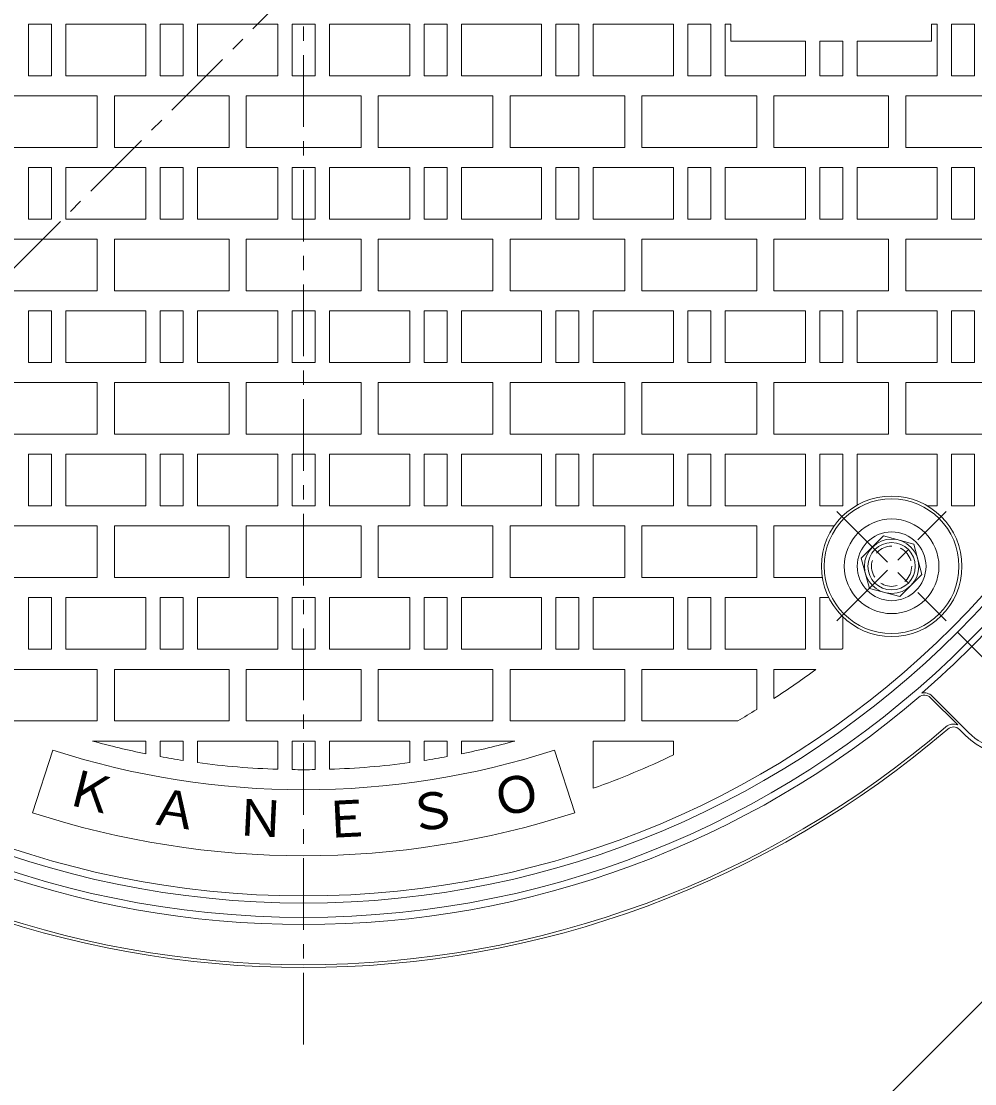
# Model space of a CAD drawing. Units: millimetres, scale not verified. Extents: x -884 to 950, y -677 to 695.
# Drawn here: x -447.4 to -114.8, y -61.8 to 308.7 of the extents above; entities that cross this region are included whole.
import ezdxf
from ezdxf.enums import TextEntityAlignment as Align

# ---------------------------------------------------------------- set-up
doc = ezdxf.new("R2010")
doc.units = ezdxf.units.MM
doc.header["$LTSCALE"] = 5
doc.linetypes.add('CHAIN1', pattern=[8, 5, -1, 1, -1])
doc.linetypes.add('DASHED1', pattern=[1.8, 1.2, -0.6])
for name, color, linetype, lineweight in [('8-1', 2, 'Continuous', 9), ('8-2', 3, 'Continuous', 9), ('8-3', 4, 'Continuous', 9), ('8-4', 7, 'Continuous', 9), ('8-5', 7, 'Continuous', 9)]:
    doc.layers.add(name, color=color, linetype=linetype, lineweight=lineweight)
doc.layers.add('8-F', color=7, linetype='Continuous')
doc.styles.add('ＭＳ ゴシック', font='')
doc.styles.get('ＭＳ ゴシック').set_extended_font_data('MS Gothic')

msp = doc.modelspace()

# ---------------------------------------------------------------- linework, layer by layer
at = {"layer": '8-1', "linetype": 'CHAIN1'}
msp.add_line((-120.959, 95.785), (-81.817, 56.643), dxfattribs=at)
at = {"layer": '8-1'}
for p, q in [((-130.239, 72.821), (-120.714, 63.296)), ((-129.673, 73.386), (-116.945, 60.658)), ((-120.134, 61.726), (-118.005, 59.597))]:
    msp.add_line(p, q, dxfattribs=at)
for centre, radius, start, end in [((-348.876, 323.701), 327.5, 90, 270), ((-348.876, 323.701), 327.5, 270, 90), ((-348.876, 323.701), 322.5, 90, 270), ((-348.876, 323.701), 322.5, 270, 90), ((-348.875, 323.701), 329.583, 310.8443, 319.15593), ((-101.388, 76.214), 23.5, 225, 44.99974), ((-101.388, 76.214), 22, 225, 45.00027), ((-132.36, 70.699), 3.8, 45, 104.74641), ((-348.876, 323.701), 330, 229.44357, 270), ((-348.876, 323.701), 330, 270, 310.55643), ((-132.36, 70.699), 3, 45, 130.5567), ((-122.255, 59.604), 4, 67.33057, 130.63297), ((-348.876, 323.701), 345, 229.36726, 270.00002), ((-348.876, 323.701), 344, 229.36725, 270.00002), ((-348.875, 323.701), 344, 269.99998, 310.63275), ((-348.875, 323.701), 345, 269.99998, 310.63274), ((-122.255, 59.604), 3, 45, 130.63297)]:
    msp.add_arc(centre, radius, start, end, dxfattribs=at)
at = {"layer": '8-2', "linetype": 'CHAIN1'}
for p, q in [((-348.876, -48.091), (-348.875, 695.494)), ((-162.896, 137.722), (-124.733, 99.559)), ((-162.895, 99.559), (-124.733, 137.722))]:
    msp.add_line(p, q, dxfattribs=at)
at = {"layer": '8-2'}
for p, q in [((-444.875, 289.702), (-444.875, 307.701)), ((-444.875, 307.701), (-436.876, 307.701)), ((-436.876, 289.702), (-436.876, 307.701)), ((-431.876, 289.702), (-431.876, 307.702)), ((-403.876, 307.702), (-431.876, 307.702)), ((-403.876, 289.702), (-403.876, 307.702)), ((-398.876, 289.702), (-398.876, 307.702)), ((-398.876, 307.702), (-390.875, 307.702)), ((-390.875, 289.702), (-390.875, 307.702)), ((-385.875, 289.702), (-385.875, 307.702)), ((-357.875, 307.702), (-385.875, 307.702)), ((-357.875, 289.702), (-357.875, 307.702)), ((-352.875, 307.702), (-344.875, 307.702)), ((-352.875, 289.702), (-352.875, 307.702)), ((-344.875, 289.702), (-344.875, 307.702)), ((-339.875, 307.702), (-311.876, 307.702)), ((-339.875, 289.702), (-339.875, 307.702)), ((-311.876, 289.702), (-311.876, 307.702)), ((-306.876, 289.702), (-306.876, 307.702)), ((-298.875, 307.702), (-306.876, 307.702)), ((-298.875, 289.702), (-298.875, 307.702)), ((-293.875, 307.702), (-265.875, 307.702)), ((-293.875, 289.702), (-293.875, 307.702)), ((-265.875, 289.702), (-265.875, 307.702)), ((-260.875, 289.702), (-260.875, 307.701)), ((-252.876, 307.701), (-260.875, 307.701)), ((-252.876, 289.702), (-252.876, 307.701)), ((-247.876, 307.702), (-219.876, 307.702)), ((-247.876, 289.702), (-247.876, 307.702)), ((-219.876, 289.702), (-219.876, 307.702)), ((-214.876, 289.702), (-214.876, 307.702)), ((-206.876, 307.702), (-214.876, 307.702)), ((-206.876, 289.702), (-206.876, 307.702)), ((-201.876, 289.702), (-201.876, 307.702)), ((-201.876, 307.702), (-199.876, 307.702)), ((-199.876, 307.702), (-199.876, 301.702)), ((-129.875, 307.702), (-127.876, 307.702)), ((-129.875, 307.702), (-129.875, 301.702)), ((-127.876, 289.702), (-127.876, 307.702)), ((-122.876, 289.702), (-122.876, 307.702)), ((-114.876, 307.702), (-122.876, 307.702)), ((-114.876, 289.702), (-114.876, 307.702)), ((-199.876, 301.702), (-173.876, 301.702)), ((-173.876, 289.702), (-173.876, 301.702)), ((-168.876, 289.702), (-168.876, 301.702)), ((-168.876, 301.702), (-160.876, 301.702)), ((-160.876, 289.702), (-160.876, 301.702)), ((-155.876, 301.702), (-129.875, 301.702)), ((-155.876, 289.702), (-155.876, 301.702)), ((-444.875, 289.702), (-436.876, 289.702)), ((-403.876, 289.702), (-431.876, 289.702)), ((-398.876, 289.702), (-390.875, 289.702)), ((-357.875, 289.702), (-385.875, 289.702)), ((-352.875, 289.702), (-344.875, 289.702)), ((-339.875, 289.702), (-311.876, 289.702)), ((-298.875, 289.702), (-306.876, 289.702)), ((-293.875, 289.702), (-265.875, 289.702)), ((-252.876, 289.702), (-260.875, 289.702)), ((-247.876, 289.702), (-219.876, 289.702)), ((-206.876, 289.702), (-214.876, 289.702)), ((-201.876, 289.702), (-173.876, 289.702)), ((-160.876, 289.702), (-168.876, 289.702)), ((-155.876, 289.702), (-127.876, 289.702)), ((-114.876, 289.702), (-122.876, 289.702)), ((-374.875, 282.701), (-414.875, 282.701)), ((-374.875, 282.701), (-374.875, 264.701)), ((-368.875, 282.701), (-328.876, 282.701)), ((-368.875, 282.701), (-368.875, 264.701)), ((-328.876, 282.701), (-328.876, 264.701)), ((-322.875, 282.701), (-322.876, 264.701)), ((-322.875, 282.701), (-282.876, 282.701)), ((-236.876, 282.702), (-276.875, 282.702)), ((-276.875, 282.702), (-276.875, 264.701)), ((-236.876, 282.702), (-236.876, 264.702)), ((-230.876, 282.702), (-230.876, 264.702)), ((-230.876, 282.702), (-190.876, 282.702)), ((-184.875, 282.702), (-184.875, 264.702)), ((-184.875, 282.702), (-144.876, 282.702)), ((-138.876, 282.702), (-138.876, 264.702)), ((-138.876, 282.702), (-98.876, 282.702)), ((-460.876, 264.702), (-420.875, 264.701)), ((-368.875, 264.701), (-328.876, 264.701)), ((-236.876, 264.702), (-276.875, 264.701)), ((-444.875, 239.701), (-444.875, 257.701)), ((-444.875, 257.701), (-436.876, 257.701)), ((-436.876, 239.701), (-436.876, 257.701)), ((-431.876, 239.701), (-431.876, 257.701)), ((-403.876, 257.701), (-431.876, 257.701)), ((-403.876, 239.701), (-403.876, 257.701)), ((-398.876, 239.701), (-398.876, 257.701)), ((-398.876, 257.701), (-390.875, 257.701)), ((-390.875, 239.701), (-390.875, 257.701)), ((-385.875, 239.701), (-385.875, 257.701)), ((-357.875, 257.701), (-385.875, 257.701)), ((-357.875, 239.701), (-357.875, 257.701)), ((-352.875, 257.701), (-344.876, 257.701)), ((-352.875, 239.701), (-352.875, 257.701)), ((-344.876, 239.701), (-344.876, 257.701)), ((-339.876, 257.701), (-311.876, 257.701)), ((-339.876, 239.701), (-339.876, 257.701)), ((-311.876, 239.701), (-311.876, 257.701)), ((-306.876, 239.701), (-306.876, 257.701)), ((-298.875, 257.701), (-306.876, 257.701)), ((-298.875, 239.701), (-298.875, 257.701)), ((-293.875, 257.701), (-265.875, 257.701)), ((-293.875, 239.701), (-293.875, 257.701)), ((-265.875, 239.701), (-265.875, 257.701)), ((-260.875, 239.701), (-260.875, 257.701)), ((-252.876, 257.701), (-260.875, 257.701)), ((-252.876, 239.701), (-252.876, 257.701)), ((-247.876, 257.701), (-219.876, 257.701)), ((-247.876, 239.702), (-247.876, 257.701)), ((-219.876, 257.701), (-219.876, 239.702)), ((-214.876, 257.701), (-214.876, 239.702)), ((-201.876, 257.701), (-173.876, 257.701)), ((-201.876, 239.702), (-201.876, 257.701)), ((-173.876, 239.702), (-173.876, 257.701)), ((-168.876, 239.702), (-168.876, 257.701)), ((-160.876, 257.701), (-168.876, 257.701)), ((-160.876, 239.702), (-160.876, 257.701)), ((-155.876, 257.701), (-127.876, 257.701)), ((-155.876, 239.702), (-155.876, 257.701)), ((-127.876, 239.702), (-127.876, 257.701)), ((-122.876, 239.702), (-122.876, 257.701)), ((-114.876, 257.701), (-122.876, 257.701)), ((-114.876, 239.702), (-114.876, 257.701)), ((-444.875, 239.701), (-436.876, 239.701)), ((-403.876, 239.701), (-431.876, 239.701)), ((-398.876, 239.701), (-390.875, 239.701)), ((-357.875, 239.701), (-385.875, 239.701)), ((-352.875, 239.701), (-344.876, 239.701)), ((-339.876, 239.701), (-311.876, 239.701)), ((-298.875, 239.701), (-306.876, 239.701)), ((-293.875, 239.701), (-265.875, 239.701)), ((-252.876, 239.701), (-260.875, 239.701)), ((-247.876, 239.702), (-219.876, 239.702)), ((-214.876, 239.702), (-206.876, 239.702)), ((-201.876, 239.702), (-173.876, 239.702)), ((-160.876, 239.702), (-168.876, 239.702)), ((-155.876, 239.702), (-127.876, 239.702)), ((-114.876, 239.702), (-122.876, 239.702)), ((-420.876, 232.702), (-460.876, 232.702)), ((-420.876, 232.702), (-420.876, 214.702)), ((-374.875, 232.702), (-414.875, 232.702)), ((-374.875, 232.702), (-374.875, 214.702)), ((-368.875, 232.702), (-328.876, 232.702)), ((-368.875, 232.702), (-368.875, 214.702)), ((-328.876, 232.702), (-328.876, 214.702)), ((-322.876, 232.702), (-322.876, 214.702)), ((-322.876, 232.702), (-282.876, 232.702)), ((-276.875, 232.702), (-276.876, 214.702)), ((-276.875, 232.702), (-236.876, 232.702)), ((-230.876, 232.702), (-230.876, 214.702)), ((-230.876, 232.702), (-190.876, 232.702)), ((-184.875, 232.702), (-184.875, 214.702)), ((-184.875, 232.702), (-144.876, 232.702)), ((-138.876, 232.702), (-138.876, 214.702)), ((-138.876, 232.702), (-98.876, 232.701)), ((-368.875, 214.702), (-328.876, 214.702)), ((-444.875, 189.701), (-444.875, 207.702)), ((-444.875, 207.702), (-436.876, 207.702)), ((-436.876, 189.702), (-436.876, 207.702)), ((-431.876, 189.702), (-431.876, 207.702)), ((-403.876, 207.702), (-431.876, 207.702)), ((-403.876, 189.702), (-403.876, 207.702)), ((-398.876, 189.702), (-398.876, 207.702)), ((-398.876, 207.702), (-390.875, 207.702)), ((-390.875, 189.702), (-390.875, 207.702)), ((-385.875, 189.702), (-385.875, 207.702)), ((-357.875, 207.702), (-385.875, 207.702)), ((-357.875, 189.702), (-357.875, 207.702)), ((-352.875, 207.702), (-344.876, 207.702)), ((-352.875, 189.702), (-352.875, 207.702)), ((-344.876, 189.702), (-344.876, 207.702)), ((-339.876, 207.702), (-311.876, 207.702)), ((-339.876, 189.702), (-339.876, 207.702)), ((-311.876, 189.702), (-311.876, 207.702)), ((-306.876, 189.702), (-306.876, 207.702)), ((-298.875, 207.702), (-306.876, 207.702)), ((-298.875, 189.702), (-298.875, 207.702)), ((-293.875, 207.702), (-265.875, 207.702)), ((-293.875, 189.702), (-293.875, 207.702)), ((-265.875, 189.702), (-265.875, 207.702)), ((-260.875, 189.702), (-260.875, 207.702)), ((-252.876, 207.702), (-260.875, 207.702)), ((-252.876, 189.702), (-252.876, 207.702)), ((-247.876, 207.702), (-219.876, 207.702)), ((-247.876, 189.702), (-247.876, 207.702)), ((-219.876, 189.702), (-219.876, 207.702)), ((-214.876, 189.702), (-214.876, 207.702)), ((-206.875, 207.702), (-214.876, 207.702)), ((-206.875, 189.702), (-206.875, 207.702)), ((-201.876, 207.702), (-173.876, 207.702)), ((-201.876, 189.702), (-201.876, 207.702)), ((-173.876, 189.702), (-173.876, 207.702)), ((-168.876, 189.702), (-168.876, 207.702)), ((-160.876, 207.702), (-168.876, 207.702)), ((-160.876, 189.702), (-160.876, 207.702)), ((-155.875, 207.702), (-127.876, 207.702)), ((-155.875, 189.702), (-155.875, 207.702)), ((-127.876, 189.702), (-127.876, 207.702)), ((-122.876, 189.702), (-122.876, 207.702)), ((-114.876, 207.702), (-122.876, 207.702)), ((-114.876, 189.702), (-114.876, 207.702)), ((-444.875, 189.701), (-436.876, 189.702)), ((-403.876, 189.702), (-431.876, 189.702)), ((-398.876, 189.702), (-390.875, 189.702)), ((-357.875, 189.702), (-385.875, 189.702)), ((-352.875, 189.702), (-344.876, 189.702)), ((-339.876, 189.702), (-311.876, 189.702)), ((-298.875, 189.702), (-306.876, 189.702)), ((-293.875, 189.702), (-265.875, 189.702)), ((-252.876, 189.702), (-260.875, 189.702)), ((-247.876, 189.702), (-219.876, 189.702)), ((-206.875, 189.702), (-214.876, 189.702)), ((-201.876, 189.702), (-173.876, 189.702)), ((-160.876, 189.702), (-168.876, 189.702)), ((-155.875, 189.702), (-127.876, 189.702)), ((-114.876, 189.702), (-122.876, 189.702)), ((-420.876, 182.702), (-460.875, 182.702)), ((-420.876, 182.702), (-420.876, 164.702)), ((-374.875, 182.702), (-414.875, 182.702)), ((-374.875, 182.702), (-374.876, 164.702)), ((-368.875, 182.702), (-328.876, 182.702)), ((-368.875, 182.702), (-368.875, 164.702)), ((-328.876, 182.702), (-328.876, 164.702)), ((-322.876, 182.702), (-282.876, 182.702)), ((-322.876, 182.702), (-322.876, 164.702)), ((-282.876, 182.702), (-282.876, 164.702)), ((-276.875, 182.702), (-276.875, 164.702)), ((-276.875, 182.702), (-236.876, 182.702)), ((-230.876, 182.702), (-230.876, 164.702)), ((-230.876, 182.702), (-190.876, 182.702)), ((-184.875, 182.702), (-184.875, 164.702)), ((-184.875, 182.702), (-144.876, 182.702)), ((-138.876, 182.702), (-138.876, 164.701)), ((-138.876, 182.702), (-98.876, 182.702)), ((-368.875, 164.702), (-328.876, 164.702)), ((-282.876, 164.702), (-322.876, 164.702)), ((-444.875, 139.702), (-444.875, 157.702)), ((-444.875, 157.702), (-436.876, 157.702)), ((-436.876, 139.702), (-436.876, 157.702)), ((-431.876, 139.702), (-431.876, 157.702)), ((-403.876, 157.702), (-431.876, 157.702)), ((-403.876, 139.701), (-403.876, 157.702)), ((-398.876, 139.701), (-398.876, 157.702)), ((-398.876, 157.702), (-390.875, 157.702)), ((-390.875, 139.701), (-390.875, 157.702)), ((-385.875, 139.701), (-385.875, 157.702)), ((-357.876, 157.702), (-385.875, 157.702)), ((-357.876, 139.701), (-357.876, 157.702)), ((-352.876, 157.702), (-344.876, 157.702)), ((-352.876, 139.701), (-352.876, 157.702)), ((-344.876, 139.701), (-344.876, 157.702)), ((-339.876, 157.702), (-311.876, 157.702)), ((-339.876, 139.701), (-339.876, 157.702)), ((-311.876, 139.701), (-311.876, 157.702)), ((-306.876, 139.701), (-306.876, 157.702)), ((-298.875, 157.702), (-306.876, 157.702)), ((-298.875, 139.701), (-298.875, 157.702)), ((-293.875, 157.702), (-265.875, 157.702)), ((-293.875, 139.701), (-293.875, 157.702)), ((-265.875, 139.701), (-265.875, 157.702)), ((-260.875, 139.701), (-260.875, 157.702)), ((-252.876, 157.702), (-260.875, 157.702)), ((-252.876, 139.701), (-252.876, 157.702)), ((-247.876, 157.702), (-219.876, 157.702)), ((-247.876, 139.701), (-247.876, 157.702)), ((-219.876, 139.701), (-219.876, 157.702)), ((-214.876, 139.701), (-214.876, 157.702)), ((-206.875, 157.702), (-214.876, 157.702)), ((-206.875, 139.701), (-206.875, 157.702)), ((-201.876, 157.702), (-173.876, 157.702)), ((-201.876, 139.701), (-201.876, 157.702)), ((-173.875, 139.702), (-173.875, 157.702)), ((-168.875, 139.702), (-168.875, 157.702)), ((-160.875, 157.702), (-168.875, 157.702)), ((-160.875, 139.702), (-160.875, 157.702)), ((-155.875, 157.702), (-127.875, 157.702)), ((-155.875, 139.967), (-155.875, 157.702)), ((-127.875, 139.702), (-127.875, 157.702)), ((-122.875, 139.702), (-122.875, 157.702)), ((-114.875, 157.702), (-122.875, 157.702)), ((-114.875, 139.702), (-114.875, 157.702)), ((-444.875, 139.702), (-436.876, 139.702)), ((-403.876, 139.701), (-431.876, 139.702)), ((-398.876, 139.701), (-390.875, 139.701)), ((-357.876, 139.701), (-385.875, 139.701)), ((-352.876, 139.701), (-344.876, 139.701)), ((-339.876, 139.701), (-311.876, 139.701)), ((-298.875, 139.701), (-306.876, 139.701)), ((-293.875, 139.701), (-265.875, 139.701)), ((-252.876, 139.701), (-260.875, 139.701)), ((-247.876, 139.701), (-219.876, 139.701)), ((-206.875, 139.701), (-214.876, 139.701)), ((-201.876, 139.701), (-173.876, 139.701)), ((-160.875, 139.702), (-168.875, 139.702)), ((-131.297, 139.702), (-127.875, 139.702)), ((-114.875, 139.702), (-122.875, 139.702)), ((-420.876, 132.701), (-460.875, 132.702)), ((-420.876, 132.701), (-420.876, 114.702)), ((-374.876, 132.701), (-414.875, 132.701)), ((-374.876, 132.701), (-374.876, 114.702)), ((-368.875, 132.701), (-328.876, 132.701)), ((-368.875, 132.701), (-368.875, 114.702)), ((-328.876, 132.701), (-328.876, 114.702)), ((-322.876, 132.701), (-322.876, 114.702)), ((-322.876, 132.701), (-282.876, 132.701)), ((-276.875, 132.701), (-276.875, 114.702)), ((-276.875, 132.701), (-236.876, 132.701)), ((-230.876, 132.701), (-230.876, 114.702)), ((-230.876, 132.701), (-190.876, 132.701)), ((-190.876, 132.701), (-190.876, 114.702)), ((-184.875, 132.702), (-184.875, 114.702)), ((-184.875, 132.702), (-163.877, 132.702)), ((-368.875, 114.702), (-328.876, 114.702)), ((-190.876, 114.702), (-230.876, 114.702)), ((-167.995, 114.702), (-184.875, 114.702)), ((-444.875, 89.702), (-444.875, 107.702)), ((-444.875, 107.702), (-436.876, 107.702)), ((-436.875, 89.702), (-436.876, 107.702)), ((-431.875, 89.702), (-431.876, 107.702)), ((-403.876, 107.702), (-431.876, 107.702)), ((-403.876, 89.702), (-403.876, 107.702)), ((-398.876, 89.702), (-398.876, 107.702)), ((-398.876, 107.702), (-390.875, 107.702)), ((-390.875, 89.702), (-390.875, 107.702)), ((-385.875, 89.702), (-385.875, 107.702)), ((-357.876, 107.701), (-385.875, 107.702)), ((-357.876, 89.702), (-357.876, 107.701)), ((-352.876, 107.701), (-344.876, 107.701)), ((-352.876, 89.702), (-352.876, 107.701)), ((-344.876, 89.702), (-344.876, 107.701)), ((-339.875, 107.701), (-311.876, 107.701)), ((-339.875, 89.702), (-339.875, 107.701)), ((-311.876, 89.702), (-311.876, 107.701)), ((-306.876, 89.702), (-306.876, 107.701)), ((-298.875, 107.701), (-306.876, 107.701)), ((-298.875, 89.702), (-298.875, 107.701)), ((-293.875, 107.701), (-265.875, 107.701)), ((-293.875, 89.702), (-293.875, 107.701)), ((-265.875, 89.702), (-265.875, 107.701)), ((-260.875, 89.702), (-260.875, 107.701)), ((-252.876, 107.701), (-260.875, 107.701)), ((-252.876, 89.702), (-252.876, 107.701)), ((-247.876, 107.701), (-219.876, 107.701)), ((-247.876, 89.702), (-247.876, 107.701)), ((-219.876, 89.702), (-219.876, 107.701)), ((-214.876, 89.702), (-214.876, 107.701)), ((-206.876, 107.701), (-214.876, 107.701)), ((-206.876, 89.702), (-206.876, 107.701)), ((-201.876, 107.701), (-173.876, 107.701)), ((-201.876, 89.702), (-201.876, 107.701)), ((-173.875, 89.702), (-173.875, 107.702)), ((-168.875, 89.702), (-168.875, 107.702)), ((-165.736, 107.702), (-168.875, 107.702)), ((-160.875, 89.916), (-160.875, 101.057)), ((-444.875, 89.702), (-436.875, 89.702)), ((-403.876, 89.702), (-431.875, 89.702)), ((-398.876, 89.702), (-390.875, 89.702)), ((-357.876, 89.702), (-385.875, 89.702)), ((-352.876, 89.702), (-344.876, 89.702)), ((-339.875, 89.702), (-311.876, 89.702)), ((-298.875, 89.702), (-306.876, 89.702)), ((-293.875, 89.702), (-265.875, 89.702)), ((-252.876, 89.702), (-260.875, 89.702)), ((-247.876, 89.702), (-219.876, 89.702)), ((-206.876, 89.702), (-214.876, 89.702)), ((-201.876, 89.702), (-173.876, 89.702)), ((-161.141, 89.702), (-168.875, 89.702)), ((-420.876, 82.702), (-460.875, 82.701)), ((-420.876, 82.702), (-420.876, 64.702)), ((-374.876, 82.702), (-414.875, 82.702)), ((-374.876, 82.702), (-374.876, 64.702)), ((-368.875, 82.702), (-328.876, 82.702)), ((-368.875, 82.702), (-368.875, 64.702)), ((-328.876, 82.702), (-328.876, 64.702)), ((-322.876, 82.702), (-322.876, 64.702)), ((-322.876, 82.702), (-282.876, 82.702)), ((-276.875, 82.702), (-276.875, 64.702)), ((-276.875, 82.702), (-236.876, 82.702)), ((-230.876, 82.702), (-230.876, 64.702)), ((-230.876, 82.702), (-190.876, 82.702)), ((-190.876, 82.702), (-190.876, 68.68)), ((-184.875, 82.702), (-170.216, 82.702)), ((-184.875, 82.702), (-184.875, 72.496)), ((-368.875, 64.702), (-328.876, 64.702)), ((-197.485, 64.702), (-230.876, 64.702)), ((-403.876, 57.702), (-422.496, 57.702)), ((-403.876, 53.237), (-403.876, 57.702)), ((-398.876, 57.702), (-390.875, 57.702)), ((-398.876, 52.268), (-398.876, 57.702)), ((-390.875, 50.916), (-390.875, 57.702)), ((-357.876, 57.702), (-385.875, 57.702)), ((-385.875, 50.193), (-385.875, 57.702)), ((-357.876, 47.848), (-357.876, 57.702)), ((-352.876, 57.702), (-344.876, 57.702)), ((-352.876, 47.731), (-352.876, 57.702)), ((-344.876, 47.731), (-344.876, 57.702)), ((-339.875, 57.702), (-311.876, 57.702)), ((-339.875, 47.848), (-339.875, 57.702)), ((-311.876, 50.193), (-311.876, 57.702)), ((-298.875, 57.702), (-306.876, 57.702)), ((-306.876, 50.916), (-306.876, 57.702)), ((-298.875, 52.268), (-298.875, 57.702)), ((-293.875, 53.237), (-293.875, 57.702)), ((-293.875, 57.702), (-275.255, 57.702)), ((-247.876, 57.702), (-219.876, 57.701)), ((-247.876, 41.214), (-247.876, 57.702)), ((-219.876, 52.853), (-219.876, 57.701)), ((-436.327, 54.552), (-443.435, 32.678)), ((-261.424, 54.552), (-254.316, 32.678))]:
    msp.add_line(p, q, dxfattribs=at)
for points in [[(-460.876, 282.702), (-420.875, 282.702), (-420.875, 264.701)], [(-414.875, 282.701), (-414.875, 264.701), (-374.875, 264.701)], [(-282.876, 282.701), (-282.876, 264.701), (-322.876, 264.701)], [(-190.876, 282.702), (-190.876, 264.702), (-230.876, 264.702)], [(-144.876, 282.702), (-144.876, 264.702), (-184.875, 264.702)], [(-98.876, 282.702), (-98.876, 264.702), (-138.876, 264.702)], [(-206.876, 239.702), (-206.876, 257.701), (-214.876, 257.701)], [(-460.876, 232.702), (-460.876, 214.702), (-420.876, 214.702)], [(-414.875, 232.702), (-414.875, 214.702), (-374.875, 214.702)], [(-282.876, 232.702), (-282.876, 214.702), (-322.876, 214.702)], [(-236.876, 232.702), (-236.876, 214.702), (-276.876, 214.702)], [(-190.876, 232.702), (-190.876, 214.702), (-230.876, 214.702)], [(-144.876, 232.702), (-144.876, 214.702), (-184.875, 214.702)], [(-98.876, 232.701), (-98.876, 214.702), (-138.876, 214.702)], [(-460.875, 182.702), (-460.875, 164.702), (-420.876, 164.702)], [(-414.875, 182.702), (-414.875, 164.702), (-374.876, 164.702)], [(-236.876, 182.702), (-236.876, 164.702), (-276.875, 164.702)], [(-190.876, 182.702), (-190.876, 164.702), (-230.876, 164.702)], [(-144.876, 182.702), (-144.876, 164.701), (-184.875, 164.702)], [(-98.876, 182.702), (-98.876, 164.701), (-138.876, 164.701)], [(-460.875, 132.702), (-460.875, 114.702), (-420.876, 114.702)], [(-414.875, 132.701), (-414.875, 114.702), (-374.876, 114.702)], [(-282.876, 132.701), (-282.876, 114.702), (-322.876, 114.702)], [(-236.876, 132.701), (-236.876, 114.702), (-276.875, 114.702)], [(-460.875, 82.701), (-460.875, 64.702), (-420.876, 64.702)], [(-414.875, 82.702), (-414.875, 64.702), (-374.876, 64.702)], [(-282.876, 82.702), (-282.876, 64.702), (-322.876, 64.702)], [(-236.876, 82.702), (-236.876, 64.702), (-276.875, 64.702)]]:
    msp.add_lwpolyline(points, dxfattribs=at)
for radius in [24.5, 23.5, 16.5]:
    msp.add_circle((-143.814, 118.641), radius, dxfattribs=at)
at = {"layer": '8-2', "linetype": 'DASHED1'}
msp.add_circle((-143.814, 118.641), 7, dxfattribs=at)
at = {"layer": '8-2'}
for centre, radius, start, end in [((-348.876, 323.701), 320, 180.00003, 0.00003), ((-348.875, 323.701), 300, 308.7396, 308.80478), ((-348.875, 323.701), 300, 303.13873, 306.55056), ((-348.876, 323.701), 300, 300.30724, 301.78049), ((-348.876, 323.701), 276, 254.52946, 258.50539), ((-348.876, 323.701), 276, 281.4946, 285.47052), ((-348.876, 323.701), 283, 251.99998, 288.00002), ((-348.876, 323.701), 276, 259.56267, 261.24709), ((-348.876, 323.701), 276, 278.7529, 280.43732), ((-348.876, 323.701), 300, 289.67389, 295.46753), ((-348.876, 323.701), 276, 262.29587, 268.1313), ((-348.876, 323.701), 276, 271.86868, 277.70412), ((-348.876, 323.701), 276, 269.1696, 270.83038), ((-348.876, 323.701), 306, 251.99997, 288.00003)]:
    msp.add_arc(centre, radius, start, end, dxfattribs=at)
at = {"layer": '8-3', "color": 2}
msp.add_lwpolyline([(-133.219, 115.8), (-136.058, 126.396), (-146.654, 129.235), (-154.411, 121.479), (-151.572, 110.883), (-140.976, 108.044)], close=True, dxfattribs=at)
at = {"layer": '8-3'}
msp.add_circle((-143.815, 118.64), 12, dxfattribs=at)
at = {"layer": '8-3', "color": 2}
for radius in [9.5, 8.25]:
    msp.add_circle((-143.815, 118.64), radius, dxfattribs=at)
at = {"layer": '8-4'}
msp.add_line((-299.598, -220.551), (195.377, 274.424), dxfattribs=at)
at = {"layer": '8-5', "color": 4, "linetype": 'CHAIN1'}
msp.add_line((-348.876, 323.701), (-642.301, 30.276), dxfattribs=at)

# ---------------------------------------------------------------- texts
at = {"layer": '8-F', "style": 'ＭＳ ゴシック'}
for s, rotation, p in [('Ｋ', 345.833, (-434.049, 32.318)), ('Ｏ', 14.167, (-280.599, 26.967)), ('Ａ', 351.5, (-403.874, 25.168)), ('Ｎ', 357.167, (-373.14, 21.032)), ('Ｅ', 2.833, (-342.147, 19.952)), ('Ｓ', 8.5, (-311.199, 21.936))]:
    msp.add_text(s, height=12.83, rotation=rotation, dxfattribs=at).set_placement(p, align=Align.BOTTOM_LEFT)

doc.saveas('drawing.dxf')
